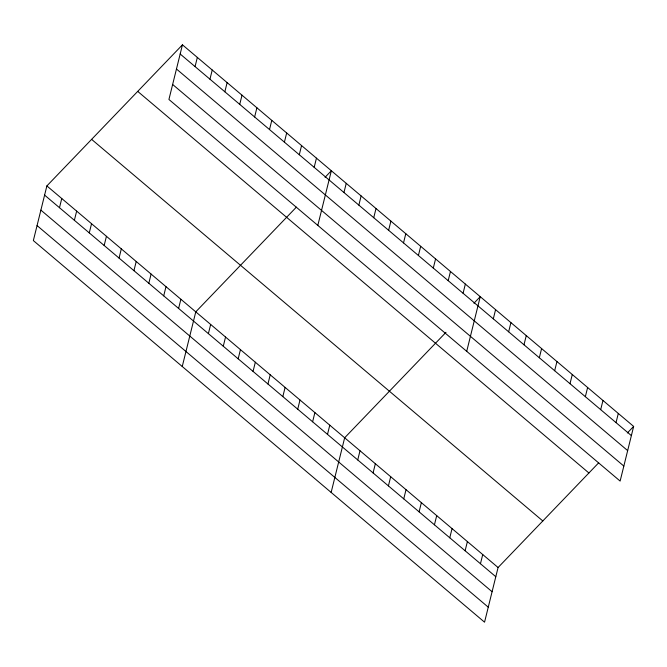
<?xml version="1.0" encoding="UTF-8"?>
<svg xmlns="http://www.w3.org/2000/svg" width="667" height="667" viewBox="0 0 667 667"><rect width="100%" height="100%" fill="white"/><g stroke="black" fill="none" stroke-linecap="round" stroke-linejoin="round"><path stroke-width="1" d="M182.45 44.822L168.926 99.475L620.127 481.074L633.65 426.421L182.45 44.822L46.873 185.926L33.35 240.579L484.55 622.178L498.074 567.525L598.699 462.798M59.488 207.712L61.764 198.524M74.379 220.302L76.655 211.114M89.27 232.891L91.546 223.712M104.16 245.489L106.437 236.301M119.051 258.079L121.319 248.891M133.942 270.669L136.21 261.489M195.064 66.6L197.34 57.412M148.824 283.267L151.101 274.079M209.955 79.19L212.231 70.01M163.715 295.856L165.991 286.668M224.846 91.788L227.122 82.6M178.606 308.454L180.882 299.266M239.736 104.377L242.013 95.189M182.249 366.508L195.773 311.856L296.39 207.129M254.627 116.975L256.895 107.787M208.387 333.633L210.664 324.454M269.518 129.565L271.786 120.377M223.278 346.231L225.546 337.043M284.409 142.154L286.677 132.966M238.169 358.821L240.437 349.633M299.291 154.752L301.567 145.564M253.051 371.411L255.328 362.231M314.182 167.342L316.458 158.154M267.942 384.009L270.218 374.821M317.825 225.396L331.349 170.752L325.054 177.297M282.833 396.598L285.109 387.41M343.964 192.53L346.24 183.342M297.724 409.196L300 400.008M358.854 205.119L361.122 195.931M312.615 421.786L314.891 412.598M373.745 217.709L376.013 208.529M327.505 434.375L329.773 425.187M388.628 230.307L390.904 221.119M331.14 492.438L344.664 437.785L445.99 332.324M403.518 242.896L405.794 233.708M357.737 459.947L360.005 450.759M418.409 255.494L420.685 246.306M373.078 472.92L375.346 463.732M433.3 268.084L435.576 258.896M388.419 485.893L390.687 476.705M448.191 280.674L450.467 271.494M403.752 498.866L406.028 489.678M463.081 293.272L465.349 284.084M419.093 511.839L421.369 502.66M466.717 351.326L480.24 296.673L473.954 303.227M434.434 524.812L436.71 515.633M493.313 318.834L495.581 309.646M449.775 537.794L452.051 528.606M508.654 331.807L510.922 322.628M465.116 550.767L467.392 541.579M523.995 344.781L526.263 335.601M480.457 563.74L482.733 554.552M539.328 357.762L541.604 348.574M554.669 370.735L556.945 361.547M570.01 383.708L572.286 374.52M585.351 396.682L587.627 387.494M600.692 409.655L602.968 400.467M616.033 422.628L618.309 413.44M627.355 432.966L633.65 426.421M180.182 54.01L631.374 435.601M176.463 69.009L627.664 450.609M172.636 84.467L623.837 466.066M137.71 91.387L588.911 472.986M91.612 139.361L542.813 520.96M46.873 185.926L498.074 567.525M44.606 195.114L495.798 576.713M40.887 210.122L492.088 591.721M37.06 225.579L488.261 607.178"/></g></svg>
